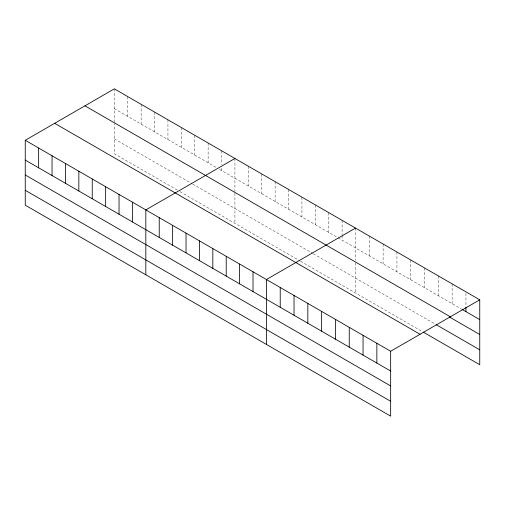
<?xml version="1.0" encoding="UTF-8"?>
<svg xmlns="http://www.w3.org/2000/svg" width="505" height="505" viewBox="0 0 505 505"><rect width="100%" height="100%" fill="white"/><g stroke="black" fill="none" stroke-linecap="round" stroke-linejoin="round"><path stroke-width="0.38" stroke-dasharray="2.52 1.89" d="M114.345 108.644L216.841 167.818M219.517 169.364L337.422 237.438M338.091 237.823L461.343 308.984M114.345 138.862L192.052 183.725M192.721 184.11L312.639 253.346M313.308 253.731L435.708 324.399M177.312 190.101L114.345 153.747L114.345 123.523M179.995 191.648L299.907 260.883M300.576 261.268L422.559 331.697M465.945 293.367L465.945 306.308M452.139 283.879L452.139 303.669M438.34 275.907L438.34 295.696M424.535 267.94L424.535 287.73M410.729 259.968L410.729 279.757M396.924 252.001L396.924 271.791M383.118 244.029L383.118 263.818M369.313 236.056L369.313 255.852M355.514 228.09L355.514 260.416M355.514 262.764L355.514 292.982M342.112 220.35L342.112 234.819M342.112 235.576L342.112 240.146M328.717 212.618L328.717 232.407M315.316 204.885L315.316 224.674M301.921 197.146L301.921 216.935M288.519 189.413L288.519 209.203M275.124 181.674L275.124 201.47M261.723 173.941L261.723 193.731M248.327 166.208L248.327 185.998M234.926 158.469L234.926 191.578M234.926 193.144L234.926 223.361M221.531 150.736L221.531 164.434M221.531 168.241L221.531 170.526M208.129 142.997L208.129 162.787M194.734 135.264L194.734 155.054M181.333 127.531L181.333 147.321M167.938 119.792L167.938 139.582M154.536 112.059L154.536 131.849M141.141 104.32L141.141 124.11M127.74 96.588L127.74 116.377M114.345 88.848L114.345 121.957"/><path stroke-width="0.76" d="M25.25 140.289L390.655 351.253L390.655 416.152L25.25 205.181L25.25 140.289L114.345 88.848L479.75 299.818L479.75 364.711L423.215 332.075M234.926 158.469L145.831 209.91L145.831 274.802M355.514 228.09L266.419 279.524L266.419 344.423M390.655 351.253L479.75 299.818M461.999 309.363L479.75 319.608M84.941 105.823L450.346 316.793M449.513 317.033L479.75 334.493M436.364 324.778L479.75 349.826M54.654 123.315L420.059 334.278M25.25 160.079L390.655 371.042M25.25 174.964L390.655 385.927M25.25 190.297L390.655 401.267M465.945 307.072L465.945 311.635M376.856 343.286L376.856 363.076M363.051 335.314L363.051 355.103M349.245 327.347L349.245 347.137M335.44 319.375L335.44 339.164M321.635 311.408L321.635 331.198M307.829 303.436L307.829 323.225M294.03 295.463L294.03 315.259M280.224 287.496L280.224 307.286M253.018 271.791L253.018 291.581M239.623 264.058L239.623 283.848M226.221 256.319L226.221 276.109M212.826 248.586L212.826 268.376M199.424 240.847L199.424 260.637M186.029 233.114L186.029 252.904M172.628 225.375L172.628 245.171M159.233 217.642L159.233 237.432M132.436 202.17L132.436 221.96M119.035 194.438L119.035 214.227M105.64 186.698L105.64 206.488M92.238 178.966L92.238 198.755M78.843 171.233L78.843 191.023M65.442 163.494L65.442 183.283M52.047 155.761L52.047 175.551M38.645 148.022L38.645 167.811"/></g></svg>
